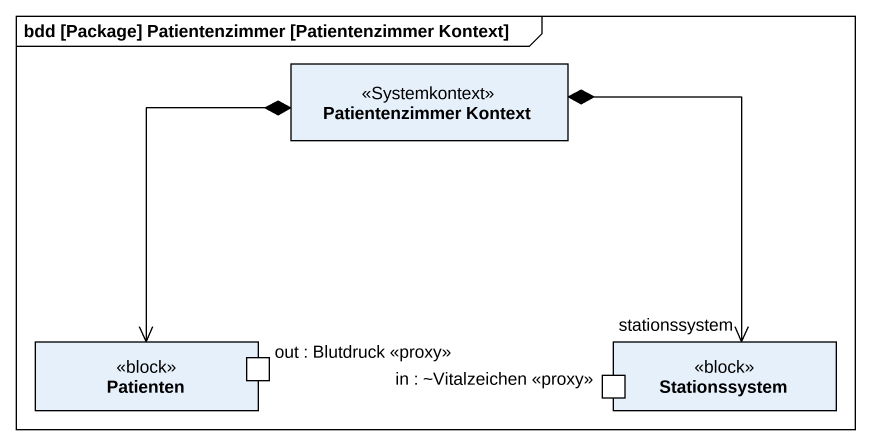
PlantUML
@startuml
mainframe bdd [Package] Patientenzimmer [Patientenzimmer Kontext]
allowmixing
hide circle
hide empty members
class "Patientenzimmer Kontext" as Patientenzimmer_Kontext <<Systemkontext>>
rectangle Patienten <<block>> {
  port "out : Blutdruck <<proxy>>" as out_Blutdruck_proxy
}
rectangle Stationssystem <<block>> {
  port "in : ~Vitalzeichen <<proxy>>" as in_Vitalzeichen_proxy
}
Patientenzimmer_Kontext *--> Patienten
Patientenzimmer_Kontext *--> "stationssystem" Stationssystem
@enduml
